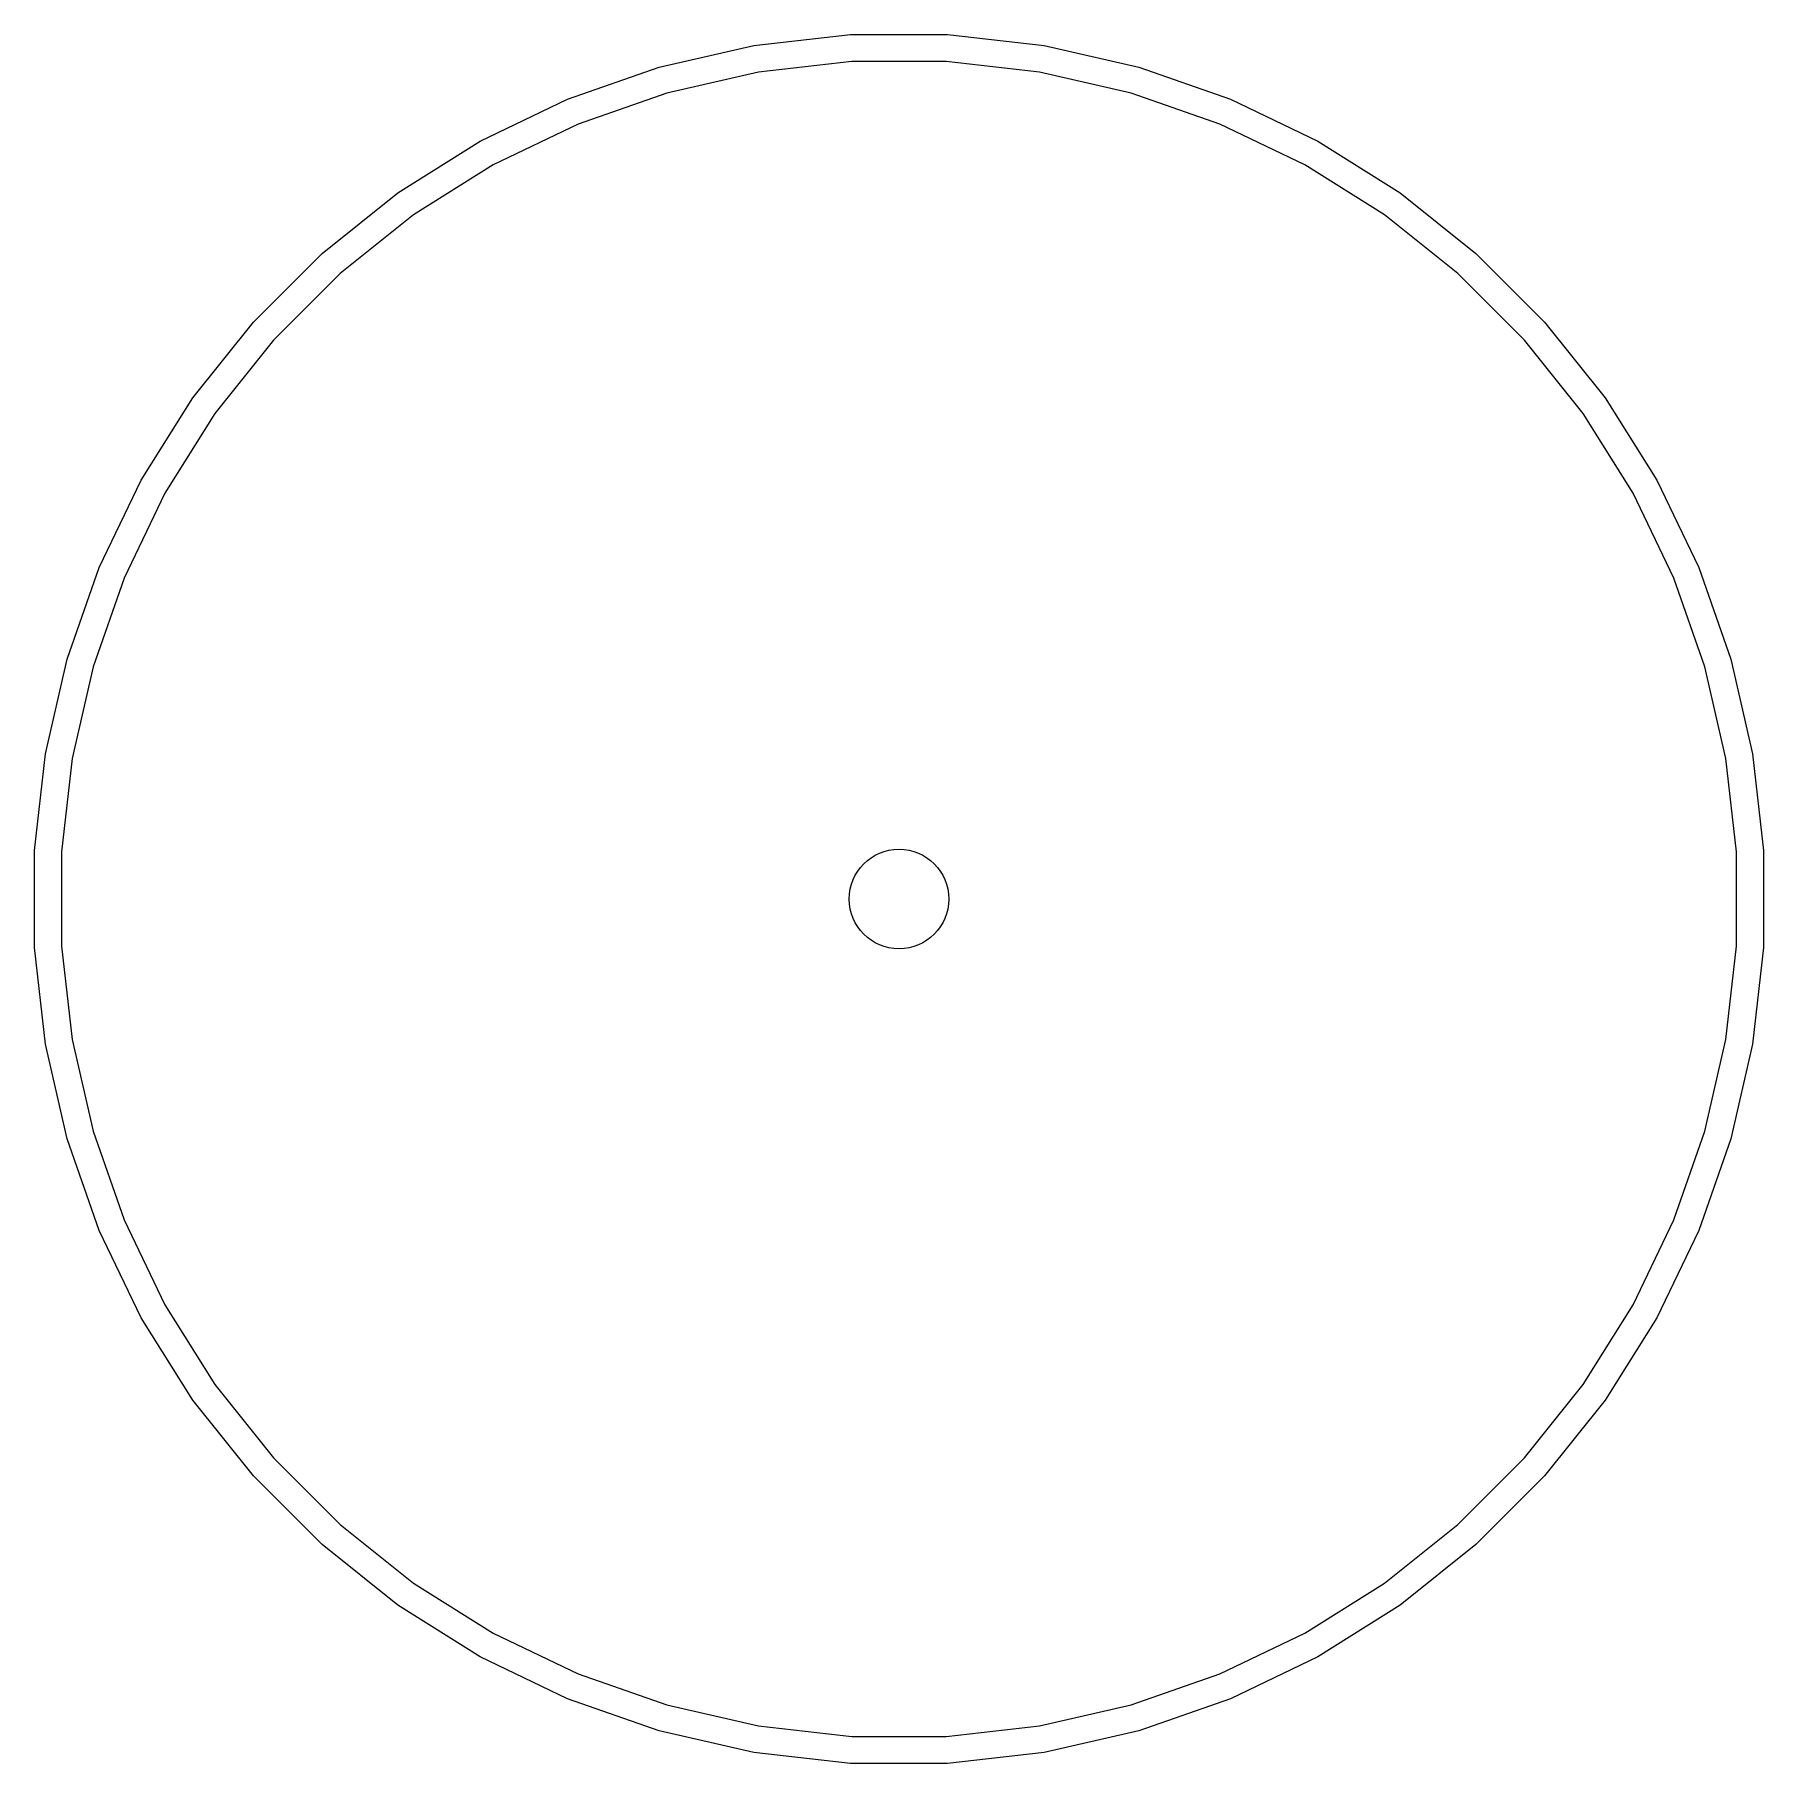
# Model space of a CAD drawing. Extents: x -2.36 to 2.12, y 0.28 to 4.05.
# Drawn here: x 1.8801 to 2.1199, y 1.8801 to 2.1199 of the extents above; entities that cross this region are included whole.
import ezdxf

# ---------------------------------------------------------------- set-up
doc = ezdxf.new("R2010")
doc.units = 0
doc.header["$MEASUREMENT"] = 0
doc.layers.add('BLACK', color=7, linetype='CONTINUOUS')

msp = doc.modelspace()

# ---------------------------------------------------------------- linework, layer by layer
at = {"layer": 'BLACK', "linetype": 'CONTINUOUS'}
for p, q in [((1.97989, 2.11837), (1.99327, 2.11988)), ((1.99327, 2.11988), (2.00673, 2.11988)), ((2.00673, 2.11988), (2.02011, 2.11837)), ((1.96676, 2.11538), (1.97989, 2.11837)), ((2.02011, 2.11837), (2.03324, 2.11538)), ((1.95405, 2.11093), (1.96676, 2.11538)), ((1.99348, 2.11613), (1.98052, 2.11467)), ((2.00652, 2.11613), (1.99348, 2.11613)), ((2.01948, 2.11467), (2.00652, 2.11613)), ((2.03324, 2.11538), (2.04595, 2.11093)), ((1.98052, 2.11467), (1.9678, 2.11177)), ((2.0322, 2.11177), (2.01948, 2.11467)), ((1.94192, 2.10509), (1.95405, 2.11093)), ((1.9678, 2.11177), (1.95549, 2.10746)), ((2.04451, 2.10746), (2.0322, 2.11177)), ((2.04595, 2.11093), (2.05808, 2.10509)), ((1.93052, 2.09792), (1.94192, 2.10509)), ((1.95549, 2.10746), (1.94374, 2.1018)), ((2.05626, 2.1018), (2.04451, 2.10746)), ((2.05808, 2.10509), (2.06948, 2.09792)), ((1.94374, 2.1018), (1.93269, 2.09486)), ((2.06731, 2.09486), (2.05626, 2.1018)), ((1.91999, 2.08953), (1.93052, 2.09792)), ((2.06948, 2.09792), (2.08001, 2.08953)), ((1.93269, 2.09486), (1.92249, 2.08673)), ((2.07751, 2.08673), (2.06731, 2.09486)), ((1.91047, 2.08001), (1.91999, 2.08953)), ((2.08001, 2.08953), (2.08953, 2.08001)), ((1.92249, 2.08673), (1.91327, 2.07751)), ((2.08673, 2.07751), (2.07751, 2.08673)), ((1.90208, 2.06948), (1.91047, 2.08001)), ((2.08953, 2.08001), (2.09792, 2.06948)), ((1.91327, 2.07751), (1.90514, 2.06731)), ((2.09486, 2.06731), (2.08673, 2.07751)), ((1.89491, 2.05808), (1.90208, 2.06948)), ((2.09792, 2.06948), (2.10509, 2.05808)), ((1.90514, 2.06731), (1.8982, 2.05626)), ((2.1018, 2.05626), (2.09486, 2.06731)), ((1.88907, 2.04595), (1.89491, 2.05808)), ((2.10509, 2.05808), (2.11093, 2.04595)), ((1.8982, 2.05626), (1.89254, 2.04451)), ((2.10746, 2.04451), (2.1018, 2.05626)), ((1.88462, 2.03324), (1.88907, 2.04595)), ((2.11093, 2.04595), (2.11538, 2.03324)), ((1.89254, 2.04451), (1.88823, 2.0322)), ((2.11177, 2.0322), (2.10746, 2.04451)), ((1.88163, 2.02011), (1.88462, 2.03324)), ((2.11538, 2.03324), (2.11837, 2.02011)), ((1.88823, 2.0322), (1.88533, 2.01948)), ((2.11467, 2.01948), (2.11177, 2.0322)), ((1.88012, 2.00673), (1.88163, 2.02011)), ((1.88533, 2.01948), (1.88387, 2.00652)), ((2.11613, 2.00652), (2.11467, 2.01948)), ((2.11837, 2.02011), (2.11988, 2.00673)), ((1.88012, 2.00652), (1.88012, 2.00673)), ((1.88012, 1.99327), (1.88012, 2.00652)), ((1.88387, 2.00652), (1.88387, 1.99348)), ((2.11613, 1.99348), (2.11613, 2.00652)), ((2.11988, 2.00673), (2.11988, 1.99327)), ((1.88163, 1.97989), (1.88012, 1.99327)), ((1.88387, 1.99348), (1.88533, 1.98052)), ((2.11467, 1.98052), (2.11613, 1.99348)), ((2.11988, 1.99327), (2.11837, 1.97989)), ((1.88533, 1.98052), (1.88823, 1.9678)), ((2.11177, 1.9678), (2.11467, 1.98052)), ((1.88462, 1.96676), (1.88163, 1.97989)), ((2.11837, 1.97989), (2.11538, 1.96676)), ((1.88907, 1.95405), (1.88462, 1.96676)), ((1.88823, 1.9678), (1.89254, 1.95549)), ((2.10746, 1.95549), (2.11177, 1.9678)), ((2.11538, 1.96676), (2.11093, 1.95405)), ((1.89491, 1.94192), (1.88907, 1.95405)), ((1.89254, 1.95549), (1.8982, 1.94374)), ((2.1018, 1.94374), (2.10746, 1.95549)), ((2.11093, 1.95405), (2.10509, 1.94192)), ((1.8982, 1.94374), (1.90514, 1.93269)), ((2.09486, 1.93269), (2.1018, 1.94374)), ((1.90208, 1.93052), (1.89491, 1.94192)), ((2.10509, 1.94192), (2.09792, 1.93052)), ((1.90514, 1.93269), (1.91327, 1.92249)), ((2.08673, 1.92249), (2.09486, 1.93269)), ((1.91047, 1.91999), (1.90208, 1.93052)), ((2.09792, 1.93052), (2.08953, 1.91999)), ((1.91327, 1.92249), (1.92249, 1.91327)), ((2.07751, 1.91327), (2.08673, 1.92249)), ((1.91999, 1.91047), (1.91047, 1.91999)), ((2.08953, 1.91999), (2.08001, 1.91047)), ((1.92249, 1.91327), (1.93269, 1.90514)), ((2.06731, 1.90514), (2.07751, 1.91327)), ((1.93052, 1.90208), (1.91999, 1.91047)), ((2.08001, 1.91047), (2.06948, 1.90208)), ((1.93269, 1.90514), (1.94374, 1.8982)), ((2.05626, 1.8982), (2.06731, 1.90514)), ((1.94192, 1.89491), (1.93052, 1.90208)), ((2.06948, 1.90208), (2.05808, 1.89491)), ((1.94374, 1.8982), (1.95549, 1.89254)), ((2.04451, 1.89254), (2.05626, 1.8982)), ((1.95405, 1.88907), (1.94192, 1.89491)), ((2.05808, 1.89491), (2.04595, 1.88907)), ((1.95549, 1.89254), (1.9678, 1.88823)), ((2.0322, 1.88823), (2.04451, 1.89254)), ((1.96676, 1.88462), (1.95405, 1.88907)), ((1.9678, 1.88823), (1.98052, 1.88533)), ((2.01948, 1.88533), (2.0322, 1.88823)), ((2.04595, 1.88907), (2.03324, 1.88462)), ((1.97989, 1.88163), (1.96676, 1.88462)), ((1.98052, 1.88533), (1.99348, 1.88387)), ((2.00652, 1.88387), (2.01948, 1.88533)), ((2.03324, 1.88462), (2.02011, 1.88163)), ((1.99348, 1.88387), (2.00652, 1.88387)), ((1.99327, 1.88012), (1.97989, 1.88163)), ((2.00673, 1.88012), (1.99327, 1.88012)), ((2.02011, 1.88163), (2.00673, 1.88012))]:
    msp.add_line(p, q, dxfattribs=at)
at = {"layer": 'BLACK'}
msp.add_circle((2, 2), 0.00689, dxfattribs=at)
msp.add_circle((2, 2), 0.00689, dxfattribs=at)

doc.saveas('drawing.dxf')
